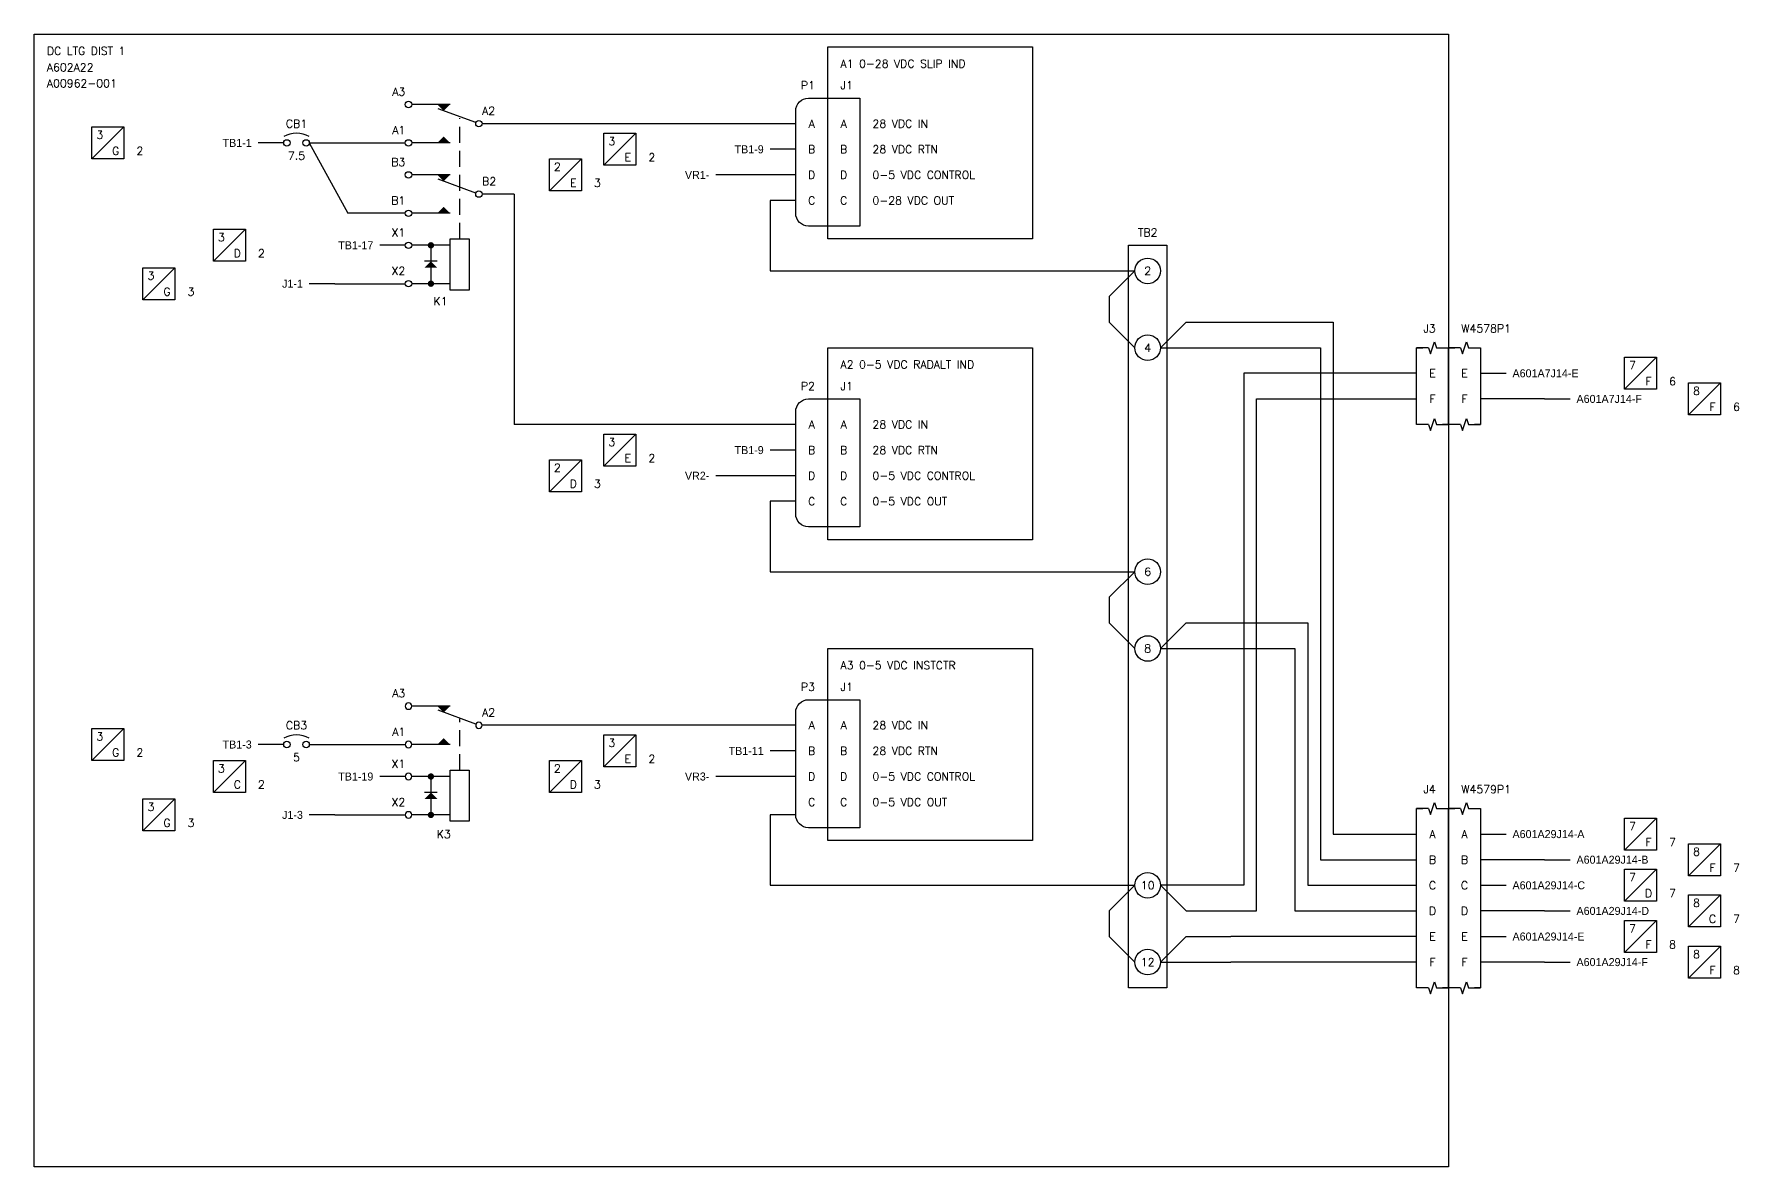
# Model space of a CAD drawing. Extents: x -29 to 207, y 0 to 19.
# Drawn here: x 62.5 to 89.14, y 0.4 to 18.1 of the extents above; entities that cross this region are included whole.
import ezdxf
from ezdxf.enums import TextEntityAlignment as Align

# ---------------------------------------------------------------- set-up
doc = ezdxf.new("R2010")
doc.units = 0
doc.header["$MEASUREMENT"] = 0
doc.linetypes.add('DASHED2', pattern=[0.375, 0.25, -0.125])
doc.linetypes.add('DGN5', pattern=[0.257567, 0.085856, -0.171711])
doc.layers.get('0').update_dxf_attribs({"linetype": 'CONTINUOUS'})
doc.styles.add('SCHEMATIC', font='romans.shx', dxfattribs={"height": 0.125})

# ---------------------------------------------------------------- blocks, each defined once
blk = doc.blocks.new('DPDT_CIRCUIT_BREAKER')
for points in [[(-0.5, 0.3), (-0.7, 0.3), (-0.6, 0.2)], [(-0.5, -0.3), (-0.7, -0.3), (-0.6, -0.2)], [(-0.5, -0.8), (-0.7, -0.8), (-0.6, -0.9)], [(-0.5, -1.4), (-0.7, -1.4), (-0.6, -1.3)], [(-0.7, -2.25), (-0.9, -2.25), (-0.8, -2.15)]]:
    blk.add_hatch(color=7).paths.add_polyline_path(points)
h = blk.add_hatch(color=7)
edge = h.paths.add_edge_path()
edge.add_ellipse((-0.8, -1.9), major_axis=(0.0354, 0.0354), ratio=1, start_angle=-225, end_angle=135, ccw=False)
h = blk.add_hatch(color=7)
edge = h.paths.add_edge_path()
edge.add_ellipse((-0.8, -2.5), major_axis=(0.0354, 0.0354), ratio=1, start_angle=-225, end_angle=135, ccw=False)
at = {"color": 7}
for p, q in [((-0.5, 0.3), (-1.1, 0.3)), ((-0.098, 0.017), (-0.687, 0.234)), ((-0.5, -0.3), (-1.1, -0.3)), ((-0.5, -0.8), (-1.1, -0.8)), ((-0.098, -1.083), (-0.687, -0.866)), ((-0.5, -1.4), (-1.1, -1.4)), ((-0.5, -1.9), (-1.1, -1.9)), ((-0.8, -1.9), (-0.8, -2.5)), ((-0.7, -2.15), (-0.9, -2.15)), ((-0.5, -2.5), (-1.1, -2.5))]:
    blk.add_line(p, q, dxfattribs=at)
at = {"color": 7, "linetype": 'DASHED2'}
blk.add_line((-0.35, -1.8), (-0.35, 0.089), dxfattribs=at)
at = {"color": 7}
blk.add_lwpolyline([(-0.5, -1.8), (-0.2, -1.8), (-0.2, -2.6), (-0.5, -2.6)], close=True, dxfattribs=at)
for centre in [(-1.15, 0.3), (-0.05, 0), (-1.15, -0.3), (-1.15, -0.8), (-0.05, -1.1), (-1.15, -1.4), (-1.15, -1.9), (-1.15, -2.5)]:
    blk.add_circle(centre, 0.05, dxfattribs=at)
at = {"color": 7, "style": 'SCHEMATIC'}
for s, p in [('A3', (-1.2, 0.5)), ('A1', (-1.2, -0.1)), ('B3', (-1.2, -0.6)), ('B1', (-1.2, -1.2)), ('X1', (-1.2, -1.7)), ('X2', (-1.2, -2.3))]:
    blk.add_text(s, height=0.125, dxfattribs=at).set_placement(p, align=Align.MIDDLE_RIGHT)
for s, p in [('A2', (0, 0.2)), ('B2', (0, -0.9))]:
    blk.add_text(s, height=0.125, dxfattribs=at).set_placement(p, align=Align.MIDDLE_LEFT)
blk = doc.blocks.new('SPDT_RELAY')
for points in [[(0.5, 0.3), (0.7, 0.3), (0.6, 0.2)], [(0.5, -0.3), (0.7, -0.3), (0.6, -0.2)], [(0.7, -1.15), (0.9, -1.15), (0.8, -1.05)]]:
    blk.add_hatch(color=7).paths.add_polyline_path(points)
h = blk.add_hatch(color=7)
edge = h.paths.add_edge_path()
edge.add_arc((0.8, -0.8), 0.05, 0, 360)
h = blk.add_hatch(color=7)
edge = h.paths.add_edge_path()
edge.add_arc((0.8, -1.4), 0.05, 0, 360)
at = {"color": 7}
for p, q in [((0.5, 0.3), (1.1, 0.3)), ((0.098, 0.017), (0.687, 0.234)), ((0.5, -0.3), (1.1, -0.3)), ((0.5, -0.8), (1.1, -0.8)), ((0.7, -1.05), (0.9, -1.05)), ((0.8, -0.8), (0.8, -1.4)), ((0.5, -1.4), (1.1, -1.4))]:
    blk.add_line(p, q, dxfattribs=at)
at = {"color": 7, "linetype": 'DASHED2'}
blk.add_line((0.35, -0.7), (0.35, 0.1), dxfattribs=at)
at = {"color": 7}
blk.add_lwpolyline([(0.5, -0.7), (0.2, -0.7), (0.2, -1.5), (0.5, -1.5)], close=True, dxfattribs=at)
for centre in [(1.15, 0.3), (0.05, 0), (1.15, -0.3), (1.15, -0.8), (1.15, -1.4)]:
    blk.add_circle(centre, 0.05, dxfattribs=at)
blk = doc.blocks.new('SPDT_CIRCUIT_BREAKER')
at = {"color": 7, "xscale": -1}
blk.add_blockref('SPDT_RELAY', (0, 0), dxfattribs=at)
at = {"color": 7, "style": 'SCHEMATIC'}
for s, p in [('A3', (-1.2, 0.5)), ('A1', (-1.2, -0.1)), ('X1', (-1.2, -0.6)), ('X2', (-1.2, -1.2))]:
    blk.add_text(s, height=0.125, dxfattribs=at).set_placement(p, align=Align.MIDDLE_RIGHT)
blk.add_text('A2', height=0.125, dxfattribs=at).set_placement((0, 0.2), align=Align.MIDDLE_LEFT)
blk = doc.blocks.new('DEST_FROM')
for p, q in [((-2.999, -0.25), (-2.499, 0.25)), ((0, 0), (-0.4, 0))]:
    blk.add_line(p, q)
blk.add_lwpolyline([(-2.999, 0.25), (-2.499, 0.25), (-2.499, -0.25), (-2.999, -0.25)], close=True)
for tag, p in [('DWG_TITLE', (-3.399, 0)), ('DWG_#', (-3.402, -0.2))]:
    blk.add_attdef(tag, text='', height=0.125).set_placement(p, align=Align.RIGHT)
at = {"style": 'SCHEMATIC'}
for p in [(-2.874, 0.125), (-2.624, -0.125)]:
    blk.add_attdef('X', text='', height=0.125, dxfattribs=at).set_placement(p, align=Align.MIDDLE)
blk.add_attdef('CONTACT_REFDES', text='', height=0.125).set_placement((-0.5, 0), align=Align.MIDDLE_RIGHT)
blk.add_attdef('X', text='', height=0.125, dxfattribs=at).set_placement((-2.249, -0.125), align=Align.MIDDLE_CENTER)
blk = doc.blocks.new('DEST_TO')
for p, q in [((0, 0), (0.4, 0)), ((2.25, -0.25), (2.75, 0.25))]:
    blk.add_line(p, q)
blk.add_lwpolyline([(2.25, 0.25), (2.75, 0.25), (2.75, -0.25), (2.25, -0.25)], close=True)
blk.add_attdef('CONTACT_REFDES', text='', height=0.125).set_placement((0.5, 0), align=Align.MIDDLE_LEFT)
at = {"style": 'SCHEMATIC'}
for p in [(2.375, 0.125), (2.625, -0.125)]:
    blk.add_attdef('X', text='', height=0.125, dxfattribs=at).set_placement(p, align=Align.MIDDLE)
for tag, p in [('DWG_TITLE', (3.3, 0)), ('DWG_#', (3.3, -0.2))]:
    blk.add_attdef(tag, p, '', height=0.125)
blk.add_attdef('X', text='', height=0.125, dxfattribs=at).set_placement((3, -0.125), align=Align.MIDDLE_CENTER)

msp = doc.modelspace()

# ---------------------------------------------------------------- linework, layer by layer
for p, q in [((74.4, 16.7), (69.5, 16.7)), ((66.8, 16.4), (68.3, 16.4)), ((74.4, 15.9), (73.55, 15.9)), ((70, 15.6), (69.5, 15.6)), ((70, 15.6), (70, 12)), ((68.3, 15.3), (67.4, 15.3)), ((78.2, 14.4), (79.7, 14.4)), ((79.7, 14.4), (79.3, 14)), ((67.2, 14.2), (68.3, 14.2)), ((79.3, 14), (79.3, 13.6)), ((79.7, 13.2), (79.3, 13.6)), ((86.1, 12.4), (85.1, 12.4)), ((74.4, 12), (70, 12)), ((74.4, 11.2), (73.55, 11.2)), ((79.7, 9.7), (79.3, 9.3)), ((79.3, 9.3), (79.3, 8.9)), ((79.7, 8.5), (79.3, 8.9)), ((74.4, 7.3), (69.5, 7.3)), ((66.8, 7), (68.3, 7)), ((74.4, 6.5), (73.55, 6.5)), ((67.2, 5.9), (68.3, 5.9)), ((86.1, 5.2), (85.1, 5.2)), ((79.7, 4.8), (79.3, 4.4)), ((79.3, 4.4), (79.3, 4)), ((86.1, 4.4), (85.1, 4.4)), ((79.7, 3.6), (79.3, 4)), ((80.1, 3.6), (80.5, 4)), ((80.5, 4), (81.2, 4)), ((84.1, 4), (81.2, 4)), ((84.1, 4), (83.7, 4)), ((80.1, 3.6), (81.2, 3.6)), ((84.1, 3.6), (81.2, 3.6)), ((84.1, 3.6), (83.7, 3.6)), ((86.1, 3.6), (85.1, 3.6))]:
    msp.add_line(p, q)
at = {"linetype": 'ByBlock'}
for p, q in [((66.8, 16.4), (67.4, 15.3)), ((84.287, 13.2), (84.1, 13.2)), ((84.287, 13.2), (84.319, 13.106)), ((84.319, 13.106), (84.381, 13.294)), ((84.381, 13.294), (84.412, 13.2)), ((84.412, 13.2), (84.6, 13.2)), ((84.787, 13.2), (84.6, 13.2)), ((84.787, 13.2), (84.819, 13.106)), ((84.819, 13.106), (84.881, 13.294)), ((84.881, 13.294), (84.912, 13.2)), ((84.912, 13.2), (85.1, 13.2)), ((84.287, 12), (84.1, 12)), ((84.287, 12), (84.319, 11.906)), ((84.319, 11.906), (84.381, 12.094)), ((84.381, 12.094), (84.412, 12)), ((84.412, 12), (84.6, 12)), ((84.787, 12), (84.6, 12)), ((84.787, 12), (84.819, 11.906)), ((84.819, 11.906), (84.881, 12.094)), ((84.881, 12.094), (84.912, 12)), ((84.912, 12), (85.1, 12)), ((84.287, 6), (84.1, 6)), ((84.287, 6), (84.319, 5.906)), ((84.319, 5.906), (84.381, 6.094)), ((84.381, 6.094), (84.412, 6)), ((84.412, 6), (84.6, 6)), ((84.787, 6), (84.6, 6)), ((84.787, 6), (84.819, 5.906)), ((84.819, 5.906), (84.881, 6.094)), ((84.881, 6.094), (84.912, 6)), ((84.912, 6), (85.1, 6)), ((84.287, 3.2), (84.1, 3.2)), ((84.287, 3.2), (84.319, 3.106)), ((84.319, 3.106), (84.381, 3.294)), ((84.381, 3.294), (84.412, 3.2)), ((84.412, 3.2), (84.6, 3.2)), ((84.787, 3.2), (84.6, 3.2)), ((84.787, 3.2), (84.819, 3.106)), ((84.819, 3.106), (84.881, 3.294)), ((84.881, 3.294), (84.912, 3.2)), ((84.912, 3.2), (85.1, 3.2))]:
    msp.add_line(p, q, dxfattribs=at)
for points in [[(62.5, 18.1), (84.6, 18.1), (84.6, 0.4), (62.5, 0.4)], [(74.9, 17.9), (78.1, 17.9), (78.1, 14.9), (74.9, 14.9)], [(79.6, 14.8), (80.2, 14.8), (80.2, 3.2), (79.6, 3.2)], [(74.9, 13.2), (78.1, 13.2), (78.1, 10.2), (74.9, 10.2)], [(74.9, 8.5), (78.1, 8.5), (78.1, 5.5), (74.9, 5.5)]]:
    msp.add_lwpolyline(points, close=True)
for points in [[(74.6, 17.1), (75.4, 17.1), (75.4, 15.1), (74.6, 15.1, -0.414214), (74.4, 15.3), (74.4, 16.9, -0.414214)], [(74.6, 12.4), (75.4, 12.4), (75.4, 10.4), (74.6, 10.4, -0.414214), (74.4, 10.6), (74.4, 12.2, -0.414214)], [(74.6, 7.7), (75.4, 7.7), (75.4, 5.7), (74.6, 5.7, -0.414214), (74.4, 5.9), (74.4, 7.5, -0.414214)]]:
    msp.add_lwpolyline(points, format="xyb", close=True)
for points in [[(74.4, 15.5), (74, 15.5), (74, 14.4), (79.7, 14.4)], [(80.1, 13.2), (80.5, 13.6), (82.8, 13.6), (82.8, 5.6), (84.1, 5.6)], [(80.1, 13.2), (82.6, 13.2), (82.6, 5.2), (84.1, 5.2)], [(84.1, 12.8), (81.4, 12.8), (81.4, 4.8), (81, 4.8), (80.1, 4.8)], [(80.1, 4.8), (80.5, 4.4), (81.6, 4.4), (81.6, 12.4), (84.1, 12.4)], [(74.4, 10.8), (74, 10.8), (74, 9.7), (79.7, 9.7)], [(80.1, 8.5), (80.5, 8.9), (82.4, 8.9), (82.4, 4.8), (84.1, 4.8)], [(80.1, 8.5), (82.2, 8.5), (82.2, 4.4), (84.1, 4.4)], [(74.4, 5.9), (74, 5.9), (74, 4.8), (79.7, 4.8)]]:
    msp.add_lwpolyline(points)
for points in [[(84.2, 12), (84.1, 12), (84.1, 13.2), (84.2, 13.2)], [(84.506, 13.2), (84.6, 13.2), (84.6, 12), (84.506, 12)], [(84.7, 12), (84.6, 12), (84.6, 13.2), (84.7, 13.2)], [(85.006, 13.2), (85.1, 13.2), (85.1, 12), (85.006, 12)], [(84.2, 3.2), (84.1, 3.2), (84.1, 6), (84.2, 6)], [(84.506, 6), (84.6, 6), (84.6, 3.2), (84.506, 3.2)], [(84.7, 3.2), (84.6, 3.2), (84.6, 6), (84.7, 6)], [(85.006, 6), (85.1, 6), (85.1, 3.2), (85.006, 3.2)]]:
    msp.add_lwpolyline(points, dxfattribs=at)
for centre, radius in [((66.45, 16.4), 0.05), ((66.75, 16.4), 0.05), ((79.9, 14.4), 0.2), ((79.9, 13.2), 0.2), ((79.9, 9.7), 0.2), ((79.9, 8.5), 0.2), ((66.45, 7), 0.05), ((66.75, 7), 0.05), ((79.9, 4.8), 0.2), ((79.9, 3.6), 0.2)]:
    msp.add_circle(centre, radius)
for centre in [(66.6, 16.125), (66.6, 6.725)]:
    msp.add_arc(centre, 0.425, 61.9275, 118.0725)

# ---------------------------------------------------------------- block references
for name, p in [('DPDT_CIRCUIT_BREAKER', (69.5, 16.7)), ('SPDT_CIRCUIT_BREAKER', (69.5, 7.3))]:
    msp.add_blockref(name, p)
ref = msp.add_blockref('DEST_FROM', (66.4, 16.4))
ref.add_attrib('CONTACT_REFDES', 'TB1-1', dxfattribs={"height": 0.125}).set_placement((65.9, 16.4), align=Align.MIDDLE_RIGHT)
ref.add_attrib('X', 'G', dxfattribs={"height": 0.125, "style": 'SCHEMATIC'}).set_placement((63.776, 16.275), align=Align.MIDDLE)
ref.add_attrib('X', '3', dxfattribs={"height": 0.125, "style": 'SCHEMATIC'}).set_placement((63.526, 16.525), align=Align.MIDDLE)
ref.add_attrib('X', '2', dxfattribs={"height": 0.125, "style": 'SCHEMATIC'}).set_placement((64.151, 16.275), align=Align.MIDDLE_CENTER)
ref = msp.add_blockref('DEST_FROM', (74.4, 16.3))
ref.add_attrib('CONTACT_REFDES', 'TB1-9', dxfattribs={"height": 0.125}).set_placement((73.9, 16.3), align=Align.MIDDLE_RIGHT)
ref.add_attrib('X', 'E', dxfattribs={"height": 0.125, "style": 'SCHEMATIC'}).set_placement((71.776, 16.175), align=Align.MIDDLE)
ref.add_attrib('X', '3', dxfattribs={"height": 0.125, "style": 'SCHEMATIC'}).set_placement((71.526, 16.425), align=Align.MIDDLE)
ref.add_attrib('X', '2', dxfattribs={"height": 0.125, "style": 'SCHEMATIC'}).set_placement((72.151, 16.175), align=Align.MIDDLE_CENTER)
ref = msp.add_blockref('DEST_FROM', (73.55, 15.9))
ref.add_attrib('CONTACT_REFDES', 'VR1-', dxfattribs={"height": 0.125}).set_placement((73.05, 15.9), align=Align.MIDDLE_RIGHT)
ref.add_attrib('X', 'E', dxfattribs={"height": 0.125, "style": 'SCHEMATIC'}).set_placement((70.926, 15.775), align=Align.MIDDLE)
ref.add_attrib('X', '2', dxfattribs={"height": 0.125, "style": 'SCHEMATIC'}).set_placement((70.676, 16.025), align=Align.MIDDLE)
ref.add_attrib('X', '3', dxfattribs={"height": 0.125, "style": 'SCHEMATIC'}).set_placement((71.301, 15.775), align=Align.MIDDLE_CENTER)
ref = msp.add_blockref('DEST_FROM', (68.3, 14.8))
ref.add_attrib('CONTACT_REFDES', 'TB1-17', dxfattribs={"height": 0.125}).set_placement((67.8, 14.8), align=Align.MIDDLE_RIGHT)
ref.add_attrib('X', 'D', dxfattribs={"height": 0.125, "style": 'SCHEMATIC'}).set_placement((65.676, 14.675), align=Align.MIDDLE)
ref.add_attrib('X', '3', dxfattribs={"height": 0.125, "style": 'SCHEMATIC'}).set_placement((65.426, 14.925), align=Align.MIDDLE)
ref.add_attrib('X', '2', dxfattribs={"height": 0.125, "style": 'SCHEMATIC'}).set_placement((66.051, 14.675), align=Align.MIDDLE_CENTER)
ref = msp.add_blockref('DEST_FROM', (67.2, 14.2))
ref.add_attrib('CONTACT_REFDES', 'J1-1', dxfattribs={"height": 0.125}).set_placement((66.7, 14.2), align=Align.MIDDLE_RIGHT)
ref.add_attrib('X', 'G', dxfattribs={"height": 0.125, "style": 'SCHEMATIC'}).set_placement((64.576, 14.075), align=Align.MIDDLE)
ref.add_attrib('X', '3', dxfattribs={"height": 0.125, "style": 'SCHEMATIC'}).set_placement((64.326, 14.325), align=Align.MIDDLE)
ref.add_attrib('X', '3', dxfattribs={"height": 0.125, "style": 'SCHEMATIC'}).set_placement((64.951, 14.075), align=Align.MIDDLE_CENTER)
ref = msp.add_blockref('DEST_TO', (85.1, 12.8))
ref.add_attrib('X', 'F', dxfattribs={"height": 0.125, "style": 'SCHEMATIC'}).set_placement((87.725, 12.675), align=Align.MIDDLE)
ref.add_attrib('X', '7', dxfattribs={"height": 0.125, "style": 'SCHEMATIC'}).set_placement((87.475, 12.925), align=Align.MIDDLE)
ref.add_attrib('X', '6', dxfattribs={"height": 0.125, "style": 'SCHEMATIC'}).set_placement((88.1, 12.675), align=Align.MIDDLE_CENTER)
ref.add_attrib('CONTACT_REFDES', 'A601A7J14-E', dxfattribs={"height": 0.125}).set_placement((85.6, 12.8), align=Align.MIDDLE_LEFT)
ref = msp.add_blockref('DEST_TO', (86.1, 12.4))
ref.add_attrib('X', 'F', dxfattribs={"height": 0.125, "style": 'SCHEMATIC'}).set_placement((88.725, 12.275), align=Align.MIDDLE)
ref.add_attrib('X', '8', dxfattribs={"height": 0.125, "style": 'SCHEMATIC'}).set_placement((88.475, 12.525), align=Align.MIDDLE)
ref.add_attrib('X', '6', dxfattribs={"height": 0.125, "style": 'SCHEMATIC'}).set_placement((89.1, 12.275), align=Align.MIDDLE_CENTER)
ref.add_attrib('CONTACT_REFDES', 'A601A7J14-F', dxfattribs={"height": 0.125}).set_placement((86.6, 12.4), align=Align.MIDDLE_LEFT)
ref = msp.add_blockref('DEST_FROM', (74.4, 11.6))
ref.add_attrib('CONTACT_REFDES', 'TB1-9', dxfattribs={"height": 0.125}).set_placement((73.9, 11.6), align=Align.MIDDLE_RIGHT)
ref.add_attrib('X', 'E', dxfattribs={"height": 0.125, "style": 'SCHEMATIC'}).set_placement((71.776, 11.475), align=Align.MIDDLE)
ref.add_attrib('X', '3', dxfattribs={"height": 0.125, "style": 'SCHEMATIC'}).set_placement((71.526, 11.725), align=Align.MIDDLE)
ref.add_attrib('X', '2', dxfattribs={"height": 0.125, "style": 'SCHEMATIC'}).set_placement((72.151, 11.475), align=Align.MIDDLE_CENTER)
ref = msp.add_blockref('DEST_FROM', (73.55, 11.2))
ref.add_attrib('CONTACT_REFDES', 'VR2-', dxfattribs={"height": 0.125}).set_placement((73.05, 11.2), align=Align.MIDDLE_RIGHT)
ref.add_attrib('X', 'D', dxfattribs={"height": 0.125, "style": 'SCHEMATIC'}).set_placement((70.926, 11.075), align=Align.MIDDLE)
ref.add_attrib('X', '2', dxfattribs={"height": 0.125, "style": 'SCHEMATIC'}).set_placement((70.676, 11.325), align=Align.MIDDLE)
ref.add_attrib('X', '3', dxfattribs={"height": 0.125, "style": 'SCHEMATIC'}).set_placement((71.301, 11.075), align=Align.MIDDLE_CENTER)
ref = msp.add_blockref('DEST_FROM', (66.4, 7))
ref.add_attrib('CONTACT_REFDES', 'TB1-3', dxfattribs={"height": 0.125}).set_placement((65.9, 7), align=Align.MIDDLE_RIGHT)
ref.add_attrib('X', 'G', dxfattribs={"height": 0.125, "style": 'SCHEMATIC'}).set_placement((63.776, 6.875), align=Align.MIDDLE)
ref.add_attrib('X', '3', dxfattribs={"height": 0.125, "style": 'SCHEMATIC'}).set_placement((63.526, 7.125), align=Align.MIDDLE)
ref.add_attrib('X', '2', dxfattribs={"height": 0.125, "style": 'SCHEMATIC'}).set_placement((64.151, 6.875), align=Align.MIDDLE_CENTER)
ref = msp.add_blockref('DEST_FROM', (74.4, 6.9))
ref.add_attrib('CONTACT_REFDES', 'TB1-11', dxfattribs={"height": 0.125}).set_placement((73.9, 6.9), align=Align.MIDDLE_RIGHT)
ref.add_attrib('X', 'E', dxfattribs={"height": 0.125, "style": 'SCHEMATIC'}).set_placement((71.776, 6.775), align=Align.MIDDLE)
ref.add_attrib('X', '3', dxfattribs={"height": 0.125, "style": 'SCHEMATIC'}).set_placement((71.526, 7.025), align=Align.MIDDLE)
ref.add_attrib('X', '2', dxfattribs={"height": 0.125, "style": 'SCHEMATIC'}).set_placement((72.151, 6.775), align=Align.MIDDLE_CENTER)
ref = msp.add_blockref('DEST_FROM', (68.3, 6.5))
ref.add_attrib('CONTACT_REFDES', 'TB1-19', dxfattribs={"height": 0.125}).set_placement((67.8, 6.5), align=Align.MIDDLE_RIGHT)
ref.add_attrib('X', 'C', dxfattribs={"height": 0.125, "style": 'SCHEMATIC'}).set_placement((65.676, 6.375), align=Align.MIDDLE)
ref.add_attrib('X', '3', dxfattribs={"height": 0.125, "style": 'SCHEMATIC'}).set_placement((65.426, 6.625), align=Align.MIDDLE)
ref.add_attrib('X', '2', dxfattribs={"height": 0.125, "style": 'SCHEMATIC'}).set_placement((66.051, 6.375), align=Align.MIDDLE_CENTER)
ref = msp.add_blockref('DEST_FROM', (73.55, 6.5))
ref.add_attrib('CONTACT_REFDES', 'VR3-', dxfattribs={"height": 0.125}).set_placement((73.05, 6.5), align=Align.MIDDLE_RIGHT)
ref.add_attrib('X', 'D', dxfattribs={"height": 0.125, "style": 'SCHEMATIC'}).set_placement((70.926, 6.375), align=Align.MIDDLE)
ref.add_attrib('X', '2', dxfattribs={"height": 0.125, "style": 'SCHEMATIC'}).set_placement((70.676, 6.625), align=Align.MIDDLE)
ref.add_attrib('X', '3', dxfattribs={"height": 0.125, "style": 'SCHEMATIC'}).set_placement((71.301, 6.375), align=Align.MIDDLE_CENTER)
ref = msp.add_blockref('DEST_FROM', (67.2, 5.9))
ref.add_attrib('CONTACT_REFDES', 'J1-3', dxfattribs={"height": 0.125}).set_placement((66.7, 5.9), align=Align.MIDDLE_RIGHT)
ref.add_attrib('X', 'G', dxfattribs={"height": 0.125, "style": 'SCHEMATIC'}).set_placement((64.576, 5.775), align=Align.MIDDLE)
ref.add_attrib('X', '3', dxfattribs={"height": 0.125, "style": 'SCHEMATIC'}).set_placement((64.326, 6.025), align=Align.MIDDLE)
ref.add_attrib('X', '3', dxfattribs={"height": 0.125, "style": 'SCHEMATIC'}).set_placement((64.951, 5.775), align=Align.MIDDLE_CENTER)
ref = msp.add_blockref('DEST_TO', (85.1, 5.6))
ref.add_attrib('X', 'F', dxfattribs={"height": 0.125, "style": 'SCHEMATIC'}).set_placement((87.725, 5.475), align=Align.MIDDLE)
ref.add_attrib('X', '7', dxfattribs={"height": 0.125, "style": 'SCHEMATIC'}).set_placement((87.475, 5.725), align=Align.MIDDLE)
ref.add_attrib('X', '7', dxfattribs={"height": 0.125, "style": 'SCHEMATIC'}).set_placement((88.1, 5.475), align=Align.MIDDLE_CENTER)
ref.add_attrib('CONTACT_REFDES', 'A601A29J14-A', dxfattribs={"height": 0.125}).set_placement((85.6, 5.6), align=Align.MIDDLE_LEFT)
ref = msp.add_blockref('DEST_TO', (86.1, 5.2))
ref.add_attrib('X', 'F', dxfattribs={"height": 0.125, "style": 'SCHEMATIC'}).set_placement((88.725, 5.075), align=Align.MIDDLE)
ref.add_attrib('X', '8', dxfattribs={"height": 0.125, "style": 'SCHEMATIC'}).set_placement((88.475, 5.325), align=Align.MIDDLE)
ref.add_attrib('X', '7', dxfattribs={"height": 0.125, "style": 'SCHEMATIC'}).set_placement((89.1, 5.075), align=Align.MIDDLE_CENTER)
ref.add_attrib('CONTACT_REFDES', 'A601A29J14-B', dxfattribs={"height": 0.125}).set_placement((86.6, 5.2), align=Align.MIDDLE_LEFT)
ref = msp.add_blockref('DEST_TO', (85.1, 4.8))
ref.add_attrib('X', 'D', dxfattribs={"height": 0.125, "style": 'SCHEMATIC'}).set_placement((87.725, 4.675), align=Align.MIDDLE)
ref.add_attrib('X', '7', dxfattribs={"height": 0.125, "style": 'SCHEMATIC'}).set_placement((87.475, 4.925), align=Align.MIDDLE)
ref.add_attrib('X', '7', dxfattribs={"height": 0.125, "style": 'SCHEMATIC'}).set_placement((88.1, 4.675), align=Align.MIDDLE_CENTER)
ref.add_attrib('CONTACT_REFDES', 'A601A29J14-C', dxfattribs={"height": 0.125}).set_placement((85.6, 4.8), align=Align.MIDDLE_LEFT)
ref = msp.add_blockref('DEST_TO', (86.1, 4.4))
ref.add_attrib('X', 'C', dxfattribs={"height": 0.125, "style": 'SCHEMATIC'}).set_placement((88.725, 4.275), align=Align.MIDDLE)
ref.add_attrib('X', '8', dxfattribs={"height": 0.125, "style": 'SCHEMATIC'}).set_placement((88.475, 4.525), align=Align.MIDDLE)
ref.add_attrib('X', '7', dxfattribs={"height": 0.125, "style": 'SCHEMATIC'}).set_placement((89.1, 4.275), align=Align.MIDDLE_CENTER)
ref.add_attrib('CONTACT_REFDES', 'A601A29J14-D', dxfattribs={"height": 0.125}).set_placement((86.6, 4.4), align=Align.MIDDLE_LEFT)
ref = msp.add_blockref('DEST_TO', (85.1, 4))
ref.add_attrib('X', 'F', dxfattribs={"height": 0.125, "style": 'SCHEMATIC'}).set_placement((87.725, 3.875), align=Align.MIDDLE)
ref.add_attrib('X', '7', dxfattribs={"height": 0.125, "style": 'SCHEMATIC'}).set_placement((87.475, 4.125), align=Align.MIDDLE)
ref.add_attrib('X', '8', dxfattribs={"height": 0.125, "style": 'SCHEMATIC'}).set_placement((88.1, 3.875), align=Align.MIDDLE_CENTER)
ref.add_attrib('CONTACT_REFDES', 'A601A29J14-E', dxfattribs={"height": 0.125}).set_placement((85.6, 4), align=Align.MIDDLE_LEFT)
ref = msp.add_blockref('DEST_TO', (86.1, 3.6))
ref.add_attrib('X', 'F', dxfattribs={"height": 0.125, "style": 'SCHEMATIC'}).set_placement((88.725, 3.475), align=Align.MIDDLE)
ref.add_attrib('X', '8', dxfattribs={"height": 0.125, "style": 'SCHEMATIC'}).set_placement((88.475, 3.725), align=Align.MIDDLE)
ref.add_attrib('X', '8', dxfattribs={"height": 0.125, "style": 'SCHEMATIC'}).set_placement((89.1, 3.475), align=Align.MIDDLE_CENTER)
ref.add_attrib('CONTACT_REFDES', 'A601A29J14-F', dxfattribs={"height": 0.125}).set_placement((86.6, 3.6), align=Align.MIDDLE_LEFT)

# ---------------------------------------------------------------- texts
at = {"linetype": 'DGN5', "style": 'SCHEMATIC'}
for s, p in [('DC LTG DIST 1', (62.7, 17.9)), ('A602A22', (62.7, 17.643)), ('A00962-001', (62.7, 17.393))]:
    msp.add_text(s, height=0.125, dxfattribs=at).set_placement(p, align=Align.TOP_LEFT)
at = {"style": 'SCHEMATIC'}
for s, p in [('P1', (74.7, 17.3)), ('J3', (84.4, 13.5)), ('P2', (74.7, 12.6)), ('P3', (74.7, 7.9)), ('J4', (84.4, 6.3))]:
    msp.add_text(s, height=0.125, dxfattribs=at).set_placement(p, align=Align.MIDDLE_RIGHT)
for s, p in [('J1', (75.1, 17.3)), ('28 VDC IN', (75.6, 16.7)), ('28 VDC RTN', (75.6, 16.3)), ('0-5 VDC CONTROL', (75.6, 15.9)), ('0-28 VDC OUT', (75.6, 15.5)), ('W4578P1', (84.8, 13.5)), ('J1', (75.1, 12.6)), ('28 VDC IN', (75.6, 12)), ('28 VDC RTN', (75.6, 11.6)), ('0-5 VDC CONTROL', (75.6, 11.2)), ('0-5 VDC OUT', (75.6, 10.8)), ('J1', (75.1, 7.9)), ('28 VDC IN', (75.6, 7.3)), ('28 VDC RTN', (75.6, 6.9)), ('0-5 VDC CONTROL', (75.6, 6.5)), ('0-5 VDC OUT', (75.6, 6.1)), ('W4579P1', (84.8, 6.3))]:
    msp.add_text(s, height=0.125, dxfattribs=at).set_placement(p, align=Align.MIDDLE_LEFT)
for s, p in [('CB1', (66.6, 16.7)), ('A', (74.65, 16.7)), ('A', (75.15, 16.7)), ('7.5', (66.6, 16.2)), ('B', (74.65, 16.3)), ('B', (75.15, 16.3)), ('D', (74.65, 15.9)), ('D', (75.15, 15.9)), ('C', (74.65, 15.5)), ('C', (75.15, 15.5)), ('TB2', (79.9, 15)), ('2', (79.9, 14.4)), ('K1', (68.85, 13.925)), ('4', (79.9, 13.2)), ('E', (84.35, 12.8)), ('E', (84.85, 12.8)), ('F', (84.35, 12.4)), ('F', (84.85, 12.4)), ('A', (74.65, 12)), ('A', (75.15, 12)), ('B', (74.65, 11.6)), ('B', (75.15, 11.6)), ('D', (74.65, 11.2)), ('D', (75.15, 11.2)), ('C', (74.65, 10.8)), ('C', (75.15, 10.8)), ('6', (79.9, 9.7)), ('8', (79.9, 8.5)), ('CB3', (66.6, 7.3)), ('A', (74.65, 7.3)), ('A', (75.15, 7.3)), ('B', (74.65, 6.9)), ('B', (75.15, 6.9)), ('5', (66.6, 6.8)), ('D', (74.65, 6.5)), ('D', (75.15, 6.5)), ('C', (74.65, 6.1)), ('C', (75.15, 6.1)), ('K3', (68.9, 5.6)), ('A', (84.35, 5.6)), ('A', (84.85, 5.6)), ('B', (84.35, 5.2)), ('B', (84.85, 5.2)), ('10', (79.9, 4.8)), ('C', (84.35, 4.8)), ('C', (84.85, 4.8)), ('D', (84.35, 4.4)), ('D', (84.85, 4.4)), ('E', (84.35, 4)), ('E', (84.85, 4)), ('12', (79.9, 3.6)), ('F', (84.35, 3.6)), ('F', (84.85, 3.6))]:
    msp.add_text(s, height=0.125, dxfattribs=at).set_placement(p, align=Align.MIDDLE_CENTER)
at = {"char_height": 0.125, "width": 4, "attachment_point": 1, "style": 'SCHEMATIC'}
for s, insert in [('A1 0-28 VDC SLIP IND', (75.1, 17.7)), ('A2 0-5 VDC RADALT IND', (75.1, 13)), ('A3 0-5 VDC INSTCTR', (75.1, 8.3))]:
    msp.add_mtext(s, dxfattribs=dict(at, insert=insert))

doc.saveas('drawing.dxf')
